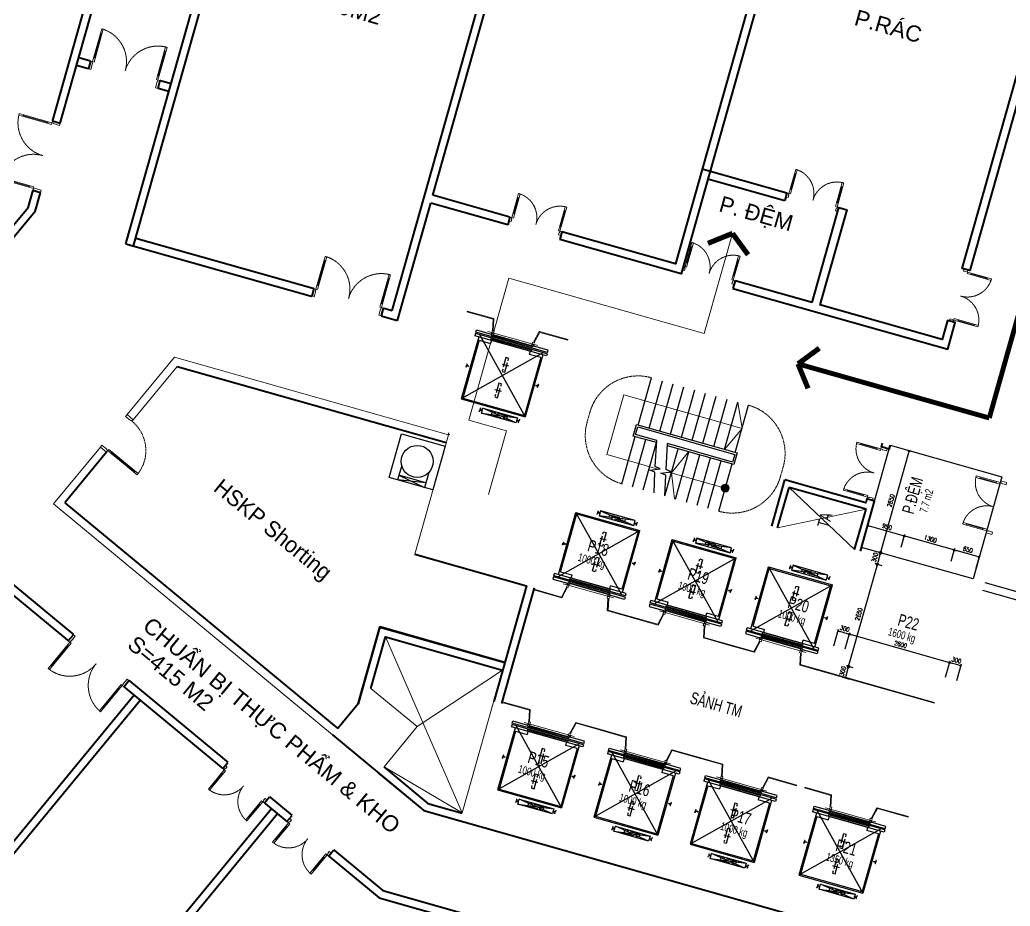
# Model space of a CAD drawing. Header units: millimetres. Extents: x -1534340 to 1713810, y -1348191 to 1114081.
# Drawn here: x 1251658 to 1276412, y -628030 to -605893 of the extents above; entities that cross this region are included whole.
import ezdxf
from ezdxf.enums import TextEntityAlignment as Align

# ---------------------------------------------------------------- set-up
doc = ezdxf.new("R2010")
doc.units = ezdxf.units.MM
doc.header["$LTSCALE"] = 100
doc.set_wipeout_variables(frame=1)
doc.header["$PDMODE"] = 32
doc.header["$PDSIZE"] = 2.5
for name, pattern in [('05_MB dinh vi cot vach$0$HIDDEN', [0.375, 0.25, -0.125]), ('Basement 1$0$DASHDOT2', [0.5, 0.25, -0.125, 0, -0.125]), ('CENTERX2', [4, 2.5, -0.5, 0.5, -0.5]), ('HIDDEN', [0.375, 0.25, -0.125]), ('HIDDEN2', [0.1875, 0.125, -0.0625]), ('PHANTOMX2', [5, 2.5, -0.5, 0.5, -0.5, 0.5, -0.5]), ('Xref_ST_MBDV Cot vach 30.7.2022$0$DASHDOT', [1, 0.5, -0.25, 0, -0.25])]:
    doc.linetypes.add(name, pattern=pattern)
for name, color, linetype in [('A-FLOR-STRS', 16, 'Continuous'), ('A-FLOR-STRS-ARROW', 8, 'Continuous'), ('BOH', 2, 'Continuous'), ('ccu12-Manh', 8, 'Continuous'), ('KT-Kich thuoc', 9, 'Continuous'), ('KT-Noi that', 36, 'Continuous'), ('KT-Text', 7, 'Continuous'), ('KT-Thay', 7, 'Continuous'), ('x_07 Level 7$0$x-Col Lvl 5$0$A-ELEV-13FINE', 8, 'Continuous'), ('Xref_NT1+NT2_MBDV Cot vach_220729$0$KT-Text', 7, 'Continuous'), ('Xref_ST_MBDV Cot vach 30.7.2022$0$KT-Net manh', 139, 'Continuous'), ('Xref_ST_MBDV Cot vach 30.7.2022$0$Xref_ST_MBDV Cot vach 30.7.2022|Xref_ST_MBDV Cot vach 30.7.2022|Xref_ST_MBDV Cot vach 30.7.2022|Xref_ST_MBDV Cot vach 30.7.2022|A-WALL-PATT', 251, 'Continuous'), ('Xref_ST_MBDV Cot vach 30.7.2022$0$Xref_ST_MBDV Cot vach 30.7.2022|Xref_ST_MBDV Cot vach 30.7.2022|Xref_ST_MBDV Cot vach 30.7.2022|Xref_ST_MBDV Cot vach 30.7.2022|Site_plot line', 1, 'Xref_ST_MBDV Cot vach 30.7.2022$0$DASHDOT')]:
    doc.layers.add(name, color=color, linetype=linetype)
for name, color, linetype, lineweight in [('CUA', 37, 'Continuous', 13), ('KT-Chu viet', 255, 'Continuous', 20), ('KT-Net cat', 1, 'Continuous', 40), ('KT-Net manh', 251, 'Continuous', 13), ('KT-TUONG', 2, 'Continuous', 13), ('KT-Vat lieu', 250, 'Continuous', 9), ('SPE-MEP-HVAC', 140, 'Continuous', 0)]:
    doc.layers.add(name, color=color, linetype=linetype, lineweight=lineweight)
doc.styles.add('220701 - HDN_HBA_HOTEL 100CD_1200$0$220506 - HDN_Hotel typical and Ballroom$0$211210_HDN_HBA_TYPICAL PLAN CORE OPT 1$0$HBA-Text', font='GOTHIC.TTF')
doc.styles.add('220701 - HDN_HBA_HOTEL 100CD_1200$0$220506 - HDN_Hotel typical and Ballroom$0$Standard', font='arial.ttf')
doc.styles.add('Arial', font='arial.ttf', dxfattribs={"width": 0.7})
doc.styles.add('TXT', font='VNTIME.TTF', dxfattribs={"height": 1})
doc.styles.add('xref.N.Cot vach tang N2$0$DIM', font='vnsimli.shx', dxfattribs={"width": 0.7})
doc.styles.add('Xref_NT1+NT2_MBDV Cot vach_220729$0$Arial', font='arial.ttf', dxfattribs={"width": 0.7})
doc.linetypes.add('NUOCXUOI', pattern='A,0.75,-0.155,[")",TXT,S=0.288,R=0,X=-0.1,Y=-0.144],0', length=0.905)
doc.dimstyles.new('xref.N.Cot vach tang N2$0$CCU 1-100 A1', dxfattribs={"dimscale": 100, "dimtxt": 2.2, "dimasz": 1, "dimexe": 1, "dimexo": 0, "dimgap": 1, "dimtad": 1, "dimdec": 0, "dimdsep": 46, "dimtxsty": 'xref.N.Cot vach tang N2$0$DIM', "dimblk1": 'xref.N.Cot vach tang N2$0$_ARCHTICK', "dimblk2": 'xref.N.Cot vach tang N2$0$_ARCHTICK', "dimsah": 1, "dimcen": 0, "dimdle": 1, "dimclrd": 256, "dimclre": 256, "dimclrt": 31, "dimadec": 0, "dimazin": 0, "dimtfac": 1, "dimtdec": 0, "dimtix": 1, "dimtmove": 2, "dimatfit": 3, "dimldrblk": 'xref.N.Cot vach tang N2$0$_ARCHTICK', "dimfxl": 8, "dimtolj": 1, "dimarcsym": 0})

# ---------------------------------------------------------------- blocks, each defined once
blk = doc.blocks.new('*U206')
for p, q in [((-1260, 525), (-1300, 525)), ((-1280, 100), (-1280, 525)), ((-90, 525), (-50, 525)), ((-70, 100), (-70, 525)), ((-1260, 100), (-1300, 100)), ((-90, 100), (-50, 100))]:
    blk.add_line(p, q)
for points in [[(-1300, 0), (-1260, 0), (-1260, 625), (-1300, 625)], [(-50, 0), (-90, 0), (-90, 625), (-50, 625)], [(-1350, -100), (-1290, -100), (-1290, -40), (-1300, -40), (-1300, 0), (-1350, 0)], [(0, -100), (-60, -100), (-60, -40), (-50, -40), (-50, 0), (0, 0)]]:
    blk.add_lwpolyline(points, close=True)
at = {"linetype": 'HIDDEN2'}
for centre, start, end in [((-1300, 0), 0, 90), ((-50, 0), 90, 180)]:
    blk.add_arc(centre, 625, start, end, dxfattribs=at)
blk = doc.blocks.new('*U229')
for p, q in [((-750, -90), (-750, -50)), ((-100, -70), (-750, -70)), ((-100, -90), (-100, -50)), ((-750, -1710), (-750, -1750)), ((-100, -1730), (-750, -1730)), ((-100, -1710), (-100, -1750))]:
    blk.add_line(p, q)
for points in [[(200, 0), (200, -60), (40, -60), (40, -50), (0, -50), (0, 0)], [(0, -50), (0, -90), (-850, -90), (-850, -50)], [(0, -1750), (0, -1710), (-850, -1710), (-850, -1750)], [(200, -1800), (200, -1740), (40, -1740), (40, -1750), (0, -1750), (0, -1800)]]:
    blk.add_lwpolyline(points, close=True)
at = {"linetype": 'HIDDEN2'}
for centre, start, end in [((0, -50), 180, 270), ((0, -1750), 90, 180)]:
    blk.add_arc(centre, 850, start, end, dxfattribs=at)
blk = doc.blocks.new('KHHFG')
blk.add_wipeout([(-80, 1884), (238, 1884), (264, 84), (-70, 84)]).dxf.layer = 'KT-Kich thuoc'
at = {"layer": 'KT-Net cat'}
for p, q in [((200, 1884), (0, 1884)), ((200, 84), (0, 84))]:
    blk.add_line(p, q, dxfattribs=at)
at = {"layer": 'CUA', "xscale": -1, "rotation": 359.999999524041}
blk.add_blockref('*U229', (200, 1884), dxfattribs=at)
blk = doc.blocks.new('*U2315')
for p, q in [((-1260, -100), (-1300, -100)), ((-1280, -100), (-1280, -525)), ((-90, -100), (-50, -100)), ((-70, -100), (-70, -525)), ((-1260, -525), (-1300, -525)), ((-90, -525), (-50, -525))]:
    blk.add_line(p, q)
for points in [[(-1350, 100), (-1290, 100), (-1290, 40), (-1300, 40), (-1300, 0), (-1350, 0)], [(-1300, 0), (-1260, 0), (-1260, -625), (-1300, -625)], [(-50, 0), (-90, 0), (-90, -625), (-50, -625)], [(0, 100), (-60, 100), (-60, 40), (-50, 40), (-50, 0), (0, 0)]]:
    blk.add_lwpolyline(points, close=True)
at = {"linetype": 'HIDDEN2'}
for centre, start, end in [((-1300, 0), 270, 0), ((-50, 0), 180, 270)]:
    blk.add_arc(centre, 625, start, end, dxfattribs=at)
blk = doc.blocks.new('BBB14')
blk.add_wipeout([(1467, -2669), (1467, -2987), (116, -3004), (118, -2669)]).dxf.layer = 'KT-Kich thuoc'
at = {"layer": 'KT-Net cat'}
for p, q in [((117, -2700), (117, -2900)), ((1467, -2700), (1467, -2900))]:
    blk.add_line(p, q, dxfattribs=at)
at = {"layer": 'CUA', "rotation": 179.9999938228274}
blk.add_blockref('*U2315', (117, -2700), dxfattribs=at)
blk = doc.blocks.new('linen')
at = {"layer": 'x_07 Level 7$0$x-Col Lvl 5$0$A-ELEV-13FINE'}
for p, q in [((187777, 255538), (188184, 256105)), ((188282, 256035), (187777, 255538)), ((187874, 255468), (188184, 256105)), ((187874, 255468), (188282, 256035)), ((188491, 255884), (188184, 256105)), ((188092, 255311), (187777, 255538))]:
    blk.add_line(p, q, dxfattribs=at)
blk.add_circle((188452, 255486), 400, dxfattribs=at)
blk = doc.blocks.new('qeqweqwe')
at = {"linetype": '05_MB dinh vi cot vach$0$HIDDEN', "ltscale": 2000, "const_width": 129}
for points in [[(11134625, 1118818), (11134374, 1119430)], [(11134625, 1118818), (11134092, 1118426)]]:
    blk.add_lwpolyline(points, dxfattribs=at)
blk = doc.blocks.new('*U239')
blk.add_line((100, 70), (850, 70))
for points in [[(-200, 1050), (-200, 990), (-40, 990), (-40, 1000), (0, 1000), (0, 1050)], [(-200, 0), (-200, 60), (-40, 60), (-40, 50), (0, 50), (0, 0)], [(0, 50), (950, 50), (950, 90), (0, 90)], [(100, 50), (100, 90), (850, 90), (850, 50)]]:
    blk.add_lwpolyline(points, close=True)
at = {"linetype": 'HIDDEN'}
blk.add_arc((0, 50), 950, 0.0008, 90.0008, dxfattribs=at)
blk = doc.blocks.new('A$C17453666')
at = {"color": 1}
for p, q in [((-32762, -13256, 0), (-33944, -14688, 0)), ((-25913, -15191, 0), (-32762, -13256, 0)), ((-33790, -14815, 0), (-32691, -13484, 0)), ((-33944, -14688, 0), (-33790, -14815, 0)), ((-26756, -18174, 0), (-25913, -15191, 0)), ((-34613, -15498, 0), (-35787, -16919, 0)), ((-34458, -15625, 0), (-34613, -15498, 0)), ((-35787, -16919), (-28809, -22682)), ((-26756, -18174, 0), (-26756, -18174, 0))]:
    blk.add_line(p, q, dxfattribs=at)
at = {"layer": 'A-FLOR-STRS', "elevation": 0}
blk.add_lwpolyline([(-27090, -15170), (-25994, -15480), (-26302, -16568), (-27398, -16258)], close=True, dxfattribs=at)
at = {"layer": 'KT-Net cat'}
for p, q in [((-33973, -10420), (-29754, 4511)), ((-27323, -12091), (-23104, 2839)), ((-26301, -9210), (-22966, 2593)), ((-33781, -10474), (-31061, -849)), ((-36421, -9521), (-34252, -1845)), ((-36240, -9616), (-34024, -1774)), ((-32844, -6426, 0), (-35154, -5773, 0)), ((-32899, -6619, 0), (-35208, -5966, 0)), ((-19568, -8551), (-17451, -9149)), ((-19430, -8798), (-17505, -9342)), ((-17451, -9149), (-17505, -9342)), ((-27185, -12338), (-26355, -9403)), ((-24431, -9947), (-26355, -9403)), ((-24376, -9754), (-26301, -9210)), ((-36421, -9521), (-36867, -10061)), ((-36240, -9616), (-36840, -10343)), ((-24376, -9754), (-24431, -9947)), ((-33726, -10282), (-27323, -12091)), ((-33973, -10420), (-27185, -12338)), ((-18747, -11345), (-18801, -11537)), ((-32691, -13484), (-25967, -15384, 0)), ((-34458, -15625, 0), (-35505, -16892, 0)), ((-35505, -16892, 0), (-28681, -22528)), ((-39165, -17241), (-27645, -26756)), ((-39038, -17087), (-27550, -26575)), ((-33768, -21699, 0), (-40643, -30024, 0)), ((-33614, -21826, 0), (-40489, -30151, 0)), ((-30337, -24533), (-36594, -32109)), ((-30183, -24660), (-36384, -32169)), ((-26525, -24578), (-15231, -27770)), ((-27550, -26575), (-15829, -29887)), ((-27645, -26756), (-20310, -28829))]:
    blk.add_line(p, q, dxfattribs=at)
for points in [[(-16903, 879), (-20238, -10923), (-23077, -10121), (-23131, -10314)], [(-16711, 825), (-20100, -11170), (-23131, -10314)], [(-10042, -1059), (-12877, -11092), (-13069, -11038), (-10234, -1005)], [(-16822, -11889), (-16152, -9517), (-15959, -9571), (-16630, -11943)], [(-16822, -11889), (-18747, -11345)], [(-18801, -11537), (-13431, -13055), (-13244, -12391), (-13436, -12337), (-13569, -12808), (-16630, -11943)]]:
    blk.add_lwpolyline(points, dxfattribs=at)
at = {"layer": 'KT-Net cat', "elevation": 0}
blk.add_lwpolyline([(-26756, -18174), (-23965, -18963), (-24506, -20877), (-27627, -19992), (-28170, -21909), (-28681, -22528)], dxfattribs=at)
at = {"layer": 'KT-Net manh', "linetype": 'NUOCXUOI', "ltscale": 600}
blk.add_lwpolyline([(-24913, -16684), (-24463, -15092), (-25406, -14825), (-24405, -11282), (-19521, -12662), (-18814, -10161)], dxfattribs=at)
at = {"layer": 'KT-Net manh', "linetype": 'Basement 1$0$DASHDOT2', "ltscale": 1000, "const_width": 122}
blk.add_lwpolyline([(-12395, -14772), (-11598, -11950)], dxfattribs=at)
at = {"layer": 'KT-Net manh', "linetype": 'Basement 1$0$DASHDOT2', "ltscale": 1000, "const_width": 122, "elevation": 0}
blk.add_lwpolyline([(-17177, -13420), (-12395, -14772)], dxfattribs=at)
at = {"layer": 'Xref_ST_MBDV Cot vach 30.7.2022$0$KT-Net manh'}
for p, q in [((-25913, -15191), (-25899, -15143)), ((-25895, -15196), (-25887, -15165))]:
    blk.add_line(p, q, dxfattribs=at)
at = {"rotation": 109.9363177746861}
blk.add_blockref('linen', (277740, -105901, 0), dxfattribs=at)
at = {"layer": 'CUA'}
for name, p, rotation in [('*U206', (-16152, -9517), 344.2212206120756), ('*U206', (-18747, -11345), 344.2212206120756), ('*U239', (-34458, -15625, 0), 320.448827452168)]:
    blk.add_blockref(name, p, dxfattribs=dict(at, rotation=rotation))
for p, xscale, rotation in [((-24376, -9754), -1, 344.2212203921624), ((-12927, -11078), -0.9999999999999988, 254.2212203921623)]:
    blk.add_blockref('*U206', p, dxfattribs=dict(at, xscale=xscale, rotation=rotation))
at = {"layer": 'KT-Net manh', "xscale": -0.9999999999999981, "rotation": 238.442441004238}
blk.add_blockref('qeqweqwe', (-6799535, -8912602), dxfattribs=at)
at = {"layer": 'KT-Net manh', "rotation": 180.0000000000165}
blk.add_blockref('qeqweqwe', (11117449, 1105397, 0), dxfattribs=at)
at = {"layer": 'KT-Chu viet', "char_height": 400, "rotation": 344.2212}
for s, insert, attachment_point, style in [('KHO CHUNG\\PS=110M2', (-29680, -3279), 1, '220701 - HDN_HBA_HOTEL 100CD_1200$0$220506 - HDN_Hotel typical and Ballroom$0$Standard'), ('P.RÁC', (-15687, -4563), 1, '220701 - HDN_HBA_HOTEL 100CD_1200$0$220506 - HDN_Hotel typical and Ballroom$0$Standard'), ('P. Đ{\\fArial|b0|i0|c0|p34;ỆM}', (-18163, -9473), 2, '220701 - HDN_HBA_HOTEL 100CD_1200$0$220506 - HDN_Hotel typical and Ballroom$0$211210_HDN_HBA_TYPICAL PLAN CORE OPT 1$0$HBA-Text')]:
    blk.add_mtext_dynamic_manual_height_columns(s, width=13067.73, gutter_width=6000, heights=[0], dxfattribs=dict(at, insert=insert, attachment_point=attachment_point, style=style))
at = {"layer": 'KT-Chu viet', "extrusion": (1.58153e-07, 1.10293e-07, 1), "insert": (-30168, -17400), "char_height": 400, "attachment_point": 2, "text_direction": (0.77351, -0.633784, 0), "style": '220701 - HDN_HBA_HOTEL 100CD_1200$0$220506 - HDN_Hotel typical and Ballroom$0$211210_HDN_HBA_TYPICAL PLAN CORE OPT 1$0$HBA-Text'}
blk.add_mtext_dynamic_manual_height_columns('HSKP Shorting', width=13067.73, gutter_width=6000, heights=[0], dxfattribs=at)
at = {"layer": 'KT-Kich thuoc'}
for p, rotation in [((-33099, -6562, 0), 74.2235859876774), ((-35593, -7326), 164.2235859876774), ((-27515, -12245), 74.22359242254741)]:
    blk.add_blockref('KHHFG', p, dxfattribs=dict(at, rotation=rotation))
at = {"layer": 'KT-Vat lieu', "xscale": -1, "rotation": 140.4476470822486}
blk.add_blockref('BBB14', (-31759, -26860, 0), dxfattribs=at)
at = {"layer": 'KT-Net cat'}
blk.add_line((-28809, -22682), (-26525, -24578), dxfattribs=at)
at = {"layer": 'KT-Vat lieu', "xscale": -1, "rotation": 140.4476470822486}
blk.add_blockref('BBB14', (-33363, -25535, 0), dxfattribs=at)
at = {"layer": 'KT-Chu viet', "insert": (-33331, -19714), "char_height": 400, "attachment_point": 1, "rotation": 320.4807, "line_spacing_factor": 0.9, "style": '220701 - HDN_HBA_HOTEL 100CD_1200$0$220506 - HDN_Hotel typical and Ballroom$0$Standard'}
blk.add_mtext_dynamic_manual_height_columns('CHUẨN BỊ THỰC PHẨM & KHO\\PS=415 M2', width=9506.33, gutter_width=6000, heights=[0], dxfattribs=at)
at = {"layer": 'KT-Kich thuoc', "xscale": -1, "rotation": 50.45001884540249}
blk.add_blockref('KHHFG', (-33835, -21385, 0), dxfattribs=at)
blk = doc.blocks.new('*U213')
for p, q in [((-1260, 525), (-1300, 525)), ((-1280, 100), (-1280, 525)), ((-90, 525), (-50, 525)), ((-70, 100), (-70, 525)), ((-1260, 100), (-1300, 100)), ((-90, 100), (-50, 100))]:
    blk.add_line(p, q)
for points in [[(-1300, 0), (-1260, 0), (-1260, 625), (-1300, 625)], [(-50, 0), (-90, 0), (-90, 625), (-50, 625)], [(-1350, -150), (-1290, -150), (-1290, -40), (-1300, -40), (-1300, 0), (-1350, 0)], [(0, -150), (-60, -150), (-60, -40), (-50, -40), (-50, 0), (0, 0)]]:
    blk.add_lwpolyline(points, close=True)
at = {"linetype": 'HIDDEN2'}
for centre, start, end in [((-1300, 0), 0, 90), ((-50, 0), 90, 180)]:
    blk.add_arc(centre, 625, start, end, dxfattribs=at)
blk = doc.blocks.new('xref.N.Cot vach tang N2$0$_Open90')
at = {"color": 0, "linetype": 'ByBlock', "lineweight": -2}
for p, q in [((0, 0), (-1, 0)), ((-0.5, 0.5), (0, 0)), ((0, 0), (-0.5, -0.5))]:
    blk.add_line(p, q, dxfattribs=at)
blk = doc.blocks.new('*D2506')
at = {"layer": 'Defpoints', "color": 5, "transparency": 16777216}
for p, q in [((1274792, -622313), (1274909, -621899)), ((1275136, -622015), (1274944, -621961)), ((1275081, -622395), (1275198, -621981))]:
    blk.add_line(p, q, dxfattribs=at)
at = {"layer": 'Defpoints', "color": 0, "transparency": 16777216}
for p in [(1274896, -621947), (1274792, -622313), (1275081, -622395)]:
    blk.add_point(p, dxfattribs=at)
at = {"layer": 'Defpoints', "color": 5, "transparency": 16777216, "xscale": 50, "yscale": 50, "zscale": 50}
for p, rotation in [((1274896, -621947), 164.2212266819376), ((1275185, -622029), 344.2212266819375)]:
    blk.add_blockref('xref.N.Cot vach tang N2$0$_Open90', p, dxfattribs=dict(at, rotation=rotation))
at = {"layer": 'Defpoints', "color": 5, "transparency": 16777216, "insert": (1275069, -621887), "char_height": 110, "attachment_point": 5, "rotation": 344.2212, "style": 'xref.N.Cot vach tang N2$0$DIM'}
blk.add_mtext('\\A1;300', dxfattribs=at)
blk = doc.blocks.new('xref.N.Cot vach tang N2$0$_ARCHTICK')
at = {"color": 0, "linetype": 'ByBlock', "const_width": 0.15}
blk.add_lwpolyline([(-0.5, -0.5), (0.5, 0.5)], dxfattribs=at)
blk = doc.blocks.new('*D2507')
at = {"layer": 'Defpoints', "color": 5, "transparency": 16777216}
for p, q in [((1272290, -621606), (1272407, -621192)), ((1274848, -621934), (1272442, -621254)), ((1274792, -622313), (1274909, -621899))]:
    blk.add_line(p, q, dxfattribs=at)
at = {"layer": 'Defpoints', "color": 0, "transparency": 16777216}
for p in [(1272394, -621240), (1272290, -621606), (1274792, -622313)]:
    blk.add_point(p, dxfattribs=at)
at = {"layer": 'Defpoints', "color": 5, "transparency": 16777216, "xscale": 50, "yscale": 50, "zscale": 50}
for p, rotation in [((1272394, -621240), 164.2212266819376), ((1274896, -621947), 344.2212266819375)]:
    blk.add_blockref('xref.N.Cot vach tang N2$0$_Open90', p, dxfattribs=dict(at, rotation=rotation))
at = {"layer": 'Defpoints', "color": 5, "transparency": 16777216, "insert": (1273673, -621493), "char_height": 110, "attachment_point": 5, "rotation": 344.2212, "style": 'xref.N.Cot vach tang N2$0$DIM'}
blk.add_mtext('\\A1;2600', dxfattribs=at)
blk = doc.blocks.new('*D2508')
at = {"layer": 'Defpoints', "color": 5, "transparency": 16777216}
for p, q in [((1272002, -621525), (1272119, -621111)), ((1272346, -621227), (1272153, -621172)), ((1272290, -621606), (1272407, -621192))]:
    blk.add_line(p, q, dxfattribs=at)
at = {"layer": 'Defpoints', "color": 0, "transparency": 16777216}
for p in [(1272105, -621159), (1272002, -621525), (1272290, -621606)]:
    blk.add_point(p, dxfattribs=at)
at = {"layer": 'Defpoints', "color": 5, "transparency": 16777216, "xscale": 50, "yscale": 50, "zscale": 50}
for p, rotation in [((1272105, -621159), 164.2212266819376), ((1272394, -621240), 344.2212266819375)]:
    blk.add_blockref('xref.N.Cot vach tang N2$0$_Open90', p, dxfattribs=dict(at, rotation=rotation))
at = {"layer": 'Defpoints', "color": 5, "transparency": 16777216, "insert": (1272278, -621098), "char_height": 110, "attachment_point": 5, "rotation": 344.2212, "style": 'xref.N.Cot vach tang N2$0$DIM'}
blk.add_mtext('\\A1;300', dxfattribs=at)
blk = doc.blocks.new('*D2509')
at = {"layer": 'Defpoints', "color": 5, "transparency": 16777216}
for p, q in [((1273157, -619252), (1273103, -619445)), ((1273291, -619238), (1273123, -619191)), ((1273209, -619527), (1273041, -619479))]:
    blk.add_line(p, q, dxfattribs=at)
at = {"layer": 'Defpoints', "color": 0, "transparency": 16777216}
for p in [(1273291, -619238), (1273089, -619493), (1273209, -619527)]:
    blk.add_point(p, dxfattribs=at)
at = {"layer": 'Defpoints', "color": 5, "transparency": 16777216, "xscale": 50, "yscale": 50, "zscale": 50}
for p, rotation in [((1273171, -619204), 74.22122668193754), ((1273089, -619493), 254.2212266819376)]:
    blk.add_blockref('xref.N.Cot vach tang N2$0$_Open90', p, dxfattribs=dict(at, rotation=rotation))
at = {"layer": 'Defpoints', "color": 5, "transparency": 16777216, "insert": (1273029, -619320), "char_height": 110, "attachment_point": 5, "rotation": 74.2212, "style": 'xref.N.Cot vach tang N2$0$DIM'}
blk.add_mtext('\\A1;300', dxfattribs=at)
blk = doc.blocks.new('*D2510')
at = {"layer": 'Defpoints', "color": 5, "transparency": 16777216}
for p, q in [((1273076, -619541), (1272382, -621995)), ((1273209, -619527), (1273041, -619479)), ((1272488, -622077), (1272321, -622029))]:
    blk.add_line(p, q, dxfattribs=at)
at = {"layer": 'Defpoints', "color": 0, "transparency": 16777216}
for p in [(1273209, -619527), (1272369, -622043), (1272488, -622077)]:
    blk.add_point(p, dxfattribs=at)
at = {"layer": 'Defpoints', "color": 5, "transparency": 16777216, "xscale": 50, "yscale": 50, "zscale": 50}
for p, rotation in [((1273089, -619493), 74.22122668193754), ((1272369, -622043), 254.2212266819376)]:
    blk.add_blockref('xref.N.Cot vach tang N2$0$_Open90', p, dxfattribs=dict(at, rotation=rotation))
at = {"layer": 'Defpoints', "color": 5, "transparency": 16777216, "insert": (1272628, -620739), "char_height": 110, "attachment_point": 5, "rotation": 74.2212, "style": 'xref.N.Cot vach tang N2$0$DIM'}
blk.add_mtext('\\A1;2650', dxfattribs=at)
blk = doc.blocks.new('*D2511')
at = {"layer": 'Defpoints', "color": 5, "transparency": 16777216}
for p, q in [((1272488, -622077), (1272321, -622029)), ((1272407, -622366), (1272239, -622318)), ((1272355, -622091), (1272301, -622284))]:
    blk.add_line(p, q, dxfattribs=at)
at = {"layer": 'Defpoints', "color": 0, "transparency": 16777216}
for p in [(1272488, -622077), (1272287, -622332), (1272407, -622366)]:
    blk.add_point(p, dxfattribs=at)
at = {"layer": 'Defpoints', "color": 5, "transparency": 16777216, "xscale": 50, "yscale": 50, "zscale": 50}
for p, rotation in [((1272369, -622043), 74.22122668193754), ((1272287, -622332), 254.2212266819376)]:
    blk.add_blockref('xref.N.Cot vach tang N2$0$_Open90', p, dxfattribs=dict(at, rotation=rotation))
at = {"layer": 'Defpoints', "color": 5, "transparency": 16777216, "insert": (1272227, -622159), "char_height": 110, "attachment_point": 5, "rotation": 74.2212, "style": 'xref.N.Cot vach tang N2$0$DIM'}
blk.add_mtext('\\A1;300', dxfattribs=at)
blk = doc.blocks.new('*D2512')
at = {"layer": 'Defpoints', "color": 5, "transparency": 16777216}
for p, q in [((1274936, -619416), (1275028, -619090)), ((1275592, -619301), (1275062, -619151)), ((1275561, -619592), (1275653, -619267))]:
    blk.add_line(p, q, dxfattribs=at)
at = {"layer": 'Defpoints', "color": 0, "transparency": 16777216}
for p in [(1275014, -619138), (1274936, -619416), (1275561, -619592)]:
    blk.add_point(p, dxfattribs=at)
at = {"layer": 'Defpoints', "color": 5, "transparency": 16777216, "xscale": 50, "yscale": 50, "zscale": 50}
for p, rotation in [((1275014, -619138), 164.2212266819376), ((1275640, -619315), 344.2212266819375)]:
    blk.add_blockref('xref.N.Cot vach tang N2$0$_Open90', p, dxfattribs=dict(at, rotation=rotation))
at = {"layer": 'Defpoints', "color": 5, "transparency": 16777216, "insert": (1275356, -619125), "char_height": 110, "attachment_point": 5, "rotation": 344.2212, "style": 'xref.N.Cot vach tang N2$0$DIM'}
blk.add_mtext('\\A1;650', dxfattribs=at)
blk = doc.blocks.new('*D2513')
at = {"layer": 'Defpoints', "color": 5, "transparency": 16777216}
for p, q in [((1273685, -619062), (1273777, -618736)), ((1274966, -619124), (1273811, -618798)), ((1274936, -619416), (1275028, -619090))]:
    blk.add_line(p, q, dxfattribs=at)
at = {"layer": 'Defpoints', "color": 0, "transparency": 16777216}
for p in [(1273763, -618784), (1273685, -619062), (1274936, -619416)]:
    blk.add_point(p, dxfattribs=at)
at = {"layer": 'Defpoints', "color": 5, "transparency": 16777216, "xscale": 50, "yscale": 50, "zscale": 50}
for p, rotation in [((1273763, -618784), 164.2212266819376), ((1275014, -619138), 344.2212266819375)]:
    blk.add_blockref('xref.N.Cot vach tang N2$0$_Open90', p, dxfattribs=dict(at, rotation=rotation))
at = {"layer": 'Defpoints', "color": 5, "transparency": 16777216, "insert": (1274417, -618860), "char_height": 110, "attachment_point": 5, "rotation": 344.2212, "style": 'xref.N.Cot vach tang N2$0$DIM'}
blk.add_mtext('\\A1;1300', dxfattribs=at)
blk = doc.blocks.new('*D2514')
at = {"layer": 'Defpoints', "color": 5, "transparency": 16777216}
for p, q in [((1272771, -618804), (1272863, -618478)), ((1273715, -618771), (1272897, -618540)), ((1273685, -619062), (1273777, -618736))]:
    blk.add_line(p, q, dxfattribs=at)
at = {"layer": 'Defpoints', "color": 0, "transparency": 16777216}
for p in [(1272849, -618526), (1272771, -618804), (1273685, -619062)]:
    blk.add_point(p, dxfattribs=at)
at = {"layer": 'Defpoints', "color": 5, "transparency": 16777216, "xscale": 50, "yscale": 50, "zscale": 50}
for p, rotation in [((1272849, -618526), 164.2212266819376), ((1273763, -618784), 344.2212266819375)]:
    blk.add_blockref('xref.N.Cot vach tang N2$0$_Open90', p, dxfattribs=dict(at, rotation=rotation))
at = {"layer": 'Defpoints', "color": 5, "transparency": 16777216, "insert": (1273335, -618554), "char_height": 110, "attachment_point": 5, "rotation": 344.2212, "style": 'xref.N.Cot vach tang N2$0$DIM'}
blk.add_mtext('\\A1;950', dxfattribs=at)
blk = doc.blocks.new('*D2515')
at = {"layer": 'Defpoints', "color": 5, "transparency": 16777216}
for p, q in [((1273185, -619156), (1273878, -616702)), ((1274011, -616688), (1273844, -616640)), ((1273291, -619238), (1273123, -619191))]:
    blk.add_line(p, q, dxfattribs=at)
at = {"layer": 'Defpoints', "color": 0, "transparency": 16777216}
for p in [(1273892, -616654), (1274011, -616688), (1273291, -619238)]:
    blk.add_point(p, dxfattribs=at)
at = {"layer": 'Defpoints', "color": 5, "transparency": 16777216, "xscale": 50, "yscale": 50, "zscale": 50}
for p, rotation in [((1273892, -616654), 74.22122668193757), ((1273171, -619204), 254.2212266819376)]:
    blk.add_blockref('xref.N.Cot vach tang N2$0$_Open90', p, dxfattribs=dict(at, rotation=rotation))
at = {"layer": 'Defpoints', "color": 5, "transparency": 16777216, "insert": (1273430, -617901), "char_height": 110, "attachment_point": 5, "rotation": 74.2212, "style": 'xref.N.Cot vach tang N2$0$DIM'}
blk.add_mtext('\\A1;2650', dxfattribs=at)
blk = doc.blocks.new('TM KHACH CH (NT2)')
at = {"layer": 'KT-Net manh'}
for p, q in [((2832, 100), (2832, -583.1)), ((2850, 100), (2850, -595.3)), ((2500, -537.5), (2500, -1837.5)), ((2550, -644.8), (2832, -583.1)), ((2550, -663.3), (2847, -598.3)), ((2847, -595.3), (2847, -598.3)), ((2850, -595.3), (2847, -595.3)), ((2550, -1711.7), (2847, -1776.7)), ((2550, -1730.2), (2832, -1791.9)), ((2832, -2525), (2832, -1791.9)), ((2847, -1779.7), (2847, -1776.7)), ((2850, -1779.7), (2847, -1779.7)), ((2850, -2525), (2850, -1779.7))]:
    blk.add_line(p, q, dxfattribs=at)
at = {"layer": 'KT-Net manh', "ltscale": 2}
for points in [[(2510, -637.5), (2500, -637.5), (2500, -687.5), (2550, -687.5), (2550, -637.5), (2540, -637.5), (2540, -647.5), (2541.6, -647.5), (2541.6, -639.1), (2548.4, -639.1), (2548.4, -685.9), (2501.6, -685.9), (2501.6, -639.1), (2508.4, -639.1), (2508.4, -647.5), (2510, -647.5)], [(2510, -1737.5), (2500, -1737.5), (2500, -1687.5), (2550, -1687.5), (2550, -1737.5), (2540, -1737.5), (2540, -1727.5), (2541.6, -1727.5), (2541.6, -1735.9), (2548.4, -1735.9), (2548.4, -1689.1), (2501.6, -1689.1), (2501.6, -1735.9), (2508.4, -1735.9), (2508.4, -1727.5), (2510, -1727.5)]]:
    blk.add_lwpolyline(points, close=True, dxfattribs=at)
at = {"layer": 'KT-Net manh', "const_width": 2}
for points in [[(2847, -595.3), (2832, -583.1)], [(2847, -1779.7), (2832, -1791.9)]]:
    blk.add_lwpolyline(points, dxfattribs=at)
at = {"layer": 'KT-Noi that', "linetype": 'Continuous', "ltscale": 2}
for p, q in [((700, -356.5), (700, -2018.5)), ((2310, -356.5), (700, -356.5)), ((730, -387.5), (730, -1987.5)), ((2230, -387.5), (730, -387.5)), ((2230, -387.5), (2230, -687.5)), ((2310, -2117.5), (2310, -257.5)), ((2370, -257.5), (2310, -257.5)), ((2370, -2117.5), (2370, -257.5)), ((2400, -2117.5), (2400, -257.5)), ((2400, -257.5), (2460, -257.5)), ((2460, -257.5), (2460, -637.5)), ((2310, -687.5), (2230, -687.5)), ((2314, -1712.5), (2314, -662.5)), ((2348, -662.5), (2314, -662.5)), ((2348, -1712.5), (2348, -662.5)), ((2411, -1717.5), (2411, -657.5)), ((2411, -657.5), (2441.3, -657.5)), ((2441.3, -1717.5), (2441.3, -657.5)), ((2455, -1687.5), (2455, -687.5)), ((2314, -1187.5), (2348, -1187.5)), ((2411, -1187.5), (2441.3, -1187.5)), ((2230, -1987.5), (2230, -1687.5)), ((2310, -1687.5), (2230, -1687.5)), ((2348, -1712.5), (2314, -1712.5)), ((2411, -1717.5), (2441.3, -1717.5)), ((2460, -2117.5), (2460, -1737.5)), ((2310, -2018.5), (700, -2018.5)), ((2230, -1987.5), (730, -1987.5)), ((2370, -2117.5), (2310, -2117.5)), ((2400, -2117.5), (2460, -2117.5))]:
    blk.add_line(p, q, dxfattribs=at)
at = {"layer": 'KT-Noi that', "linetype": 'HIDDEN', "ltscale": 500}
for p, q in [((2370, -356.5), (700, -2018.5)), ((2370, -2018.5), (700, -356.5)), ((495, -937.5), (625, -1837.5)), ((495, -1837.5), (625, -937.5))]:
    blk.add_line(p, q, dxfattribs=at)
at = {"layer": 'KT-Noi that', "linetype": 'Continuous'}
for p, q in [((1497.5, -260.5), (1497.5, -255.5)), ((1497.5, -255.5), (1535, -255.5)), ((1500.5, -263.5), (1530, -266.6)), ((1530, -316.5), (1530, -287.5)), ((1531, -317.5), (1535, -317.5)), ((1533, -283.4), (1533, -269.6)), ((1572.5, -255.5), (1535, -255.5)), ((1539, -317.5), (1535, -317.5)), ((1537.1, -283.4), (1537.1, -269.6)), ((1540, -316.5), (1540, -287.5)), ((1569.5, -263.5), (1540.1, -266.6)), ((1572.5, -260.5), (1572.5, -255.5)), ((516.5, -877.5), (545.6, -877.5)), ((516.5, -880.7), (516.5, -877.5)), ((516.5, -880.7), (545.6, -880.7)), ((551.8, -931.3), (551.8, -886.9)), ((555, -931.3), (555, -886.9)), ((558, -934.3), (562, -934.3)), ((558, -937.5), (562, -937.5)), ((565, -931.3), (565, -886.9)), ((568.2, -931.3), (568.2, -886.9)), ((603.5, -877.5), (574.4, -877.5)), ((603.5, -880.7), (574.4, -880.7)), ((603.5, -880.7), (603.5, -877.5)), ((516.5, -1894.3), (545.6, -1894.3)), ((516.5, -1897.5), (545.6, -1897.5)), ((551.8, -1843.7), (551.8, -1888.1)), ((555, -1843.7), (555, -1888.1)), ((558, -1837.5), (562, -1837.5)), ((558, -1840.7), (562, -1840.7)), ((565, -1843.7), (565, -1888.1)), ((568.2, -1843.7), (568.2, -1888.1)), ((603.5, -1894.3), (574.4, -1894.3)), ((603.5, -1897.5), (574.4, -1897.5)), ((1497.5, -2114.5), (1497.5, -2119.5)), ((1497.5, -2119.5), (1535, -2119.5)), ((1500.5, -2111.5), (1529.9, -2108.4)), ((1530, -2058.5), (1530, -2087.5)), ((1531, -2057.5), (1535, -2057.5)), ((1532.9, -2091.6), (1532.9, -2105.4)), ((1539, -2057.5), (1535, -2057.5)), ((1572.5, -2119.5), (1535, -2119.5)), ((1537.1, -2091.6), (1537.1, -2105.4)), ((1540, -2058.5), (1540, -2087.5)), ((1569.5, -2111.5), (1540.1, -2108.4)), ((1572.5, -2114.5), (1572.5, -2119.5))]:
    blk.add_line(p, q, dxfattribs=at)
at = {"layer": 'KT-Noi that', "linetype": 'CENTERX2'}
for p, q in [((1155, -1101.5), (1155, -1270.8)), ((1815, -1101.5), (1815, -1270.8))]:
    blk.add_line(p, q, dxfattribs=at)
at = {"layer": 'KT-Noi that', "linetype": 'Continuous', "ltscale": 2}
for points in [[(2485, -637.5), (2445, -637.5), (2445, -687.5), (2485, -687.5)], [(495, -937.5), (625, -937.5), (625, -1837.5), (495, -1837.5)], [(2485, -1737.5), (2445, -1737.5), (2445, -1687.5), (2485, -1687.5)]]:
    blk.add_lwpolyline(points, close=True, dxfattribs=at)
at = {"layer": 'KT-Noi that', "linetype": 'PHANTOMX2'}
for points in [[(524, -1187.5), (524, -1587.5), (596, -1587.5), (596, -1187.5)], [(975, -1151.5), (975, -1223.5), (1335, -1223.5), (1335, -1151.5)], [(1635, -1151.5), (1635, -1223.5), (1995, -1223.5), (1995, -1151.5)]]:
    blk.add_lwpolyline(points, close=True, dxfattribs=at)
at = {"layer": 'KT-Noi that', "linetype": 'Continuous'}
for centre, radius, start, end in [((1500.5, -260.5), 3, 179.99965, 269.99965), ((1530, -269.6), 3, 359.99965, 89.99965), ((1527.7, -282.8), 5.25, 295.66937, 353.31693), ((1531, -316.5), 1, 179.99965, 269.99965), ((1540.1, -269.6), 3, 89.99965, 179.99965), ((1542.3, -282.8), 5.25, 186.68237, 244.32993), ((1539, -316.5), 1, 269.99965, 359.99965), ((1569.5, -260.5), 3, 269.99965, 359.99965), ((545.6, -886.9), 9.4, 359.99965, 89.99965), ((545.6, -886.9), 6.2, 359.99965, 89.99965), ((558, -931.3), 6.2, 179.99965, 269.99965), ((558, -931.3), 3, 179.99965, 269.99965), ((562, -931.3), 6.2, 269.99965, 359.99965), ((562, -931.3), 3, 269.99965, 359.99965), ((574.4, -886.9), 9.4, 89.99965, 179.99965), ((574.4, -886.9), 6.2, 89.99965, 179.99965), ((545.6, -1888.1), 6.2, 269.99965, 359.99965), ((545.6, -1888.1), 9.4, 269.99965, 359.99965), ((558, -1843.7), 6.2, 89.99965, 179.99965), ((558, -1843.7), 3, 89.99965, 179.99965), ((562, -1843.7), 6.2, 359.99965, 89.99965), ((562, -1843.7), 3, 359.99965, 89.99965), ((574.4, -1888.1), 9.4, 179.99965, 269.99965), ((574.4, -1888.1), 6.2, 179.99965, 269.99965), ((1500.5, -2114.5), 3, 89.99965, 179.99965), ((1529.9, -2105.4), 3, 269.99965, 359.99965), ((1531, -2058.5), 1, 89.99965, 179.99965), ((1527.7, -2092.2), 5.25, 6.68237, 64.32993), ((1542.3, -2092.2), 5.25, 115.66937, 173.31693), ((1540.1, -2105.4), 3, 179.99965, 269.99965), ((1539, -2058.5), 1, 359.99965, 89.99965), ((1569.5, -2114.5), 3, 359.99965, 89.99965)]:
    blk.add_arc(centre, radius, start, end, dxfattribs=at)
blk = doc.blocks.new('thangggg44')
at = {"layer": 'KT-Net manh'}
h = blk.add_hatch(color=256, dxfattribs=at)
edge = h.paths.add_edge_path(flags=0)
edge.add_arc((1581, -925), 100, 450, 810)
h = blk.add_hatch(color=256, dxfattribs=at)
edge = h.paths.add_edge_path(flags=0)
edge.add_arc((1581, -925), 100, 450, 810)
blk.add_hatch(color=256, dxfattribs=at).paths.add_polyline_path([(1676, -956), (1676, -894), (1640, -844), (1581, -825), (1522, -844), (1486, -894), (1486, -956), (1522, -1006), (1581, -1025), (1640, -1006)], flags=0)
blk.add_hatch(color=256, dxfattribs=at).paths.add_polyline_path([(1676, -956), (1676, -894), (1640, -844), (1581, -825), (1522, -844), (1486, -894), (1486, -956), (1522, -1006), (1581, -1025), (1640, -1006)], flags=0)
at = {"layer": 'A-FLOR-STRS-ARROW'}
for points in [[(-100, -1525), (-218, -1023), (-352, -1002), (-113, -901), (-250, -883), (-391, -250)], [(181, -1525), (63, -1023), (-71, -1002), (168, -901), (31, -883), (-110, -250)]]:
    blk.add_lwpolyline(points, dxfattribs=at)
at = {"layer": 'KT-Net manh', "linetype": 'HIDDEN'}
for p, q in [((-2189, -300), (-2189, 0)), ((2831, -300), (2831, 0))]:
    blk.add_line(p, q, dxfattribs=at)
at = {"layer": 'KT-Net manh'}
blk.add_line((1522, -1006), (1581, -1025), dxfattribs=at)
blk.add_line((1522, -1006), (1581, -1025), dxfattribs=at)
for points in [[(1301, 1225), (1581, 625), (1301, 0)], [(-170, -925), (-819, -925), (-919, -925), (-1494, -925), (-1494, 625), (1581, 625)], [(452, -300), (181, -925), (431, -1525)], [(1581, -925), (111, -925)]]:
    blk.add_lwpolyline(points, dxfattribs=at)
blk.add_circle((1581, -925), 100, dxfattribs=at)
blk.add_circle((1581, -925), 100, dxfattribs=at)
at = {"layer": 'KT-Net manh', "linetype": 'HIDDEN'}
for centre, start, end in [((-939, -25), 90.0017, 179.9856), ((1581, -25), 0.0144, 89.9983), ((-939, -275), 180.0144, 269.9983), ((1581, -275), 270.0017, 359.9856)]:
    blk.add_arc(centre, 1250, start, end, dxfattribs=at)
at = {"layer": 'KT-Thay', "extrusion": (-3.725e-11, 1.28361e-08, 1)}
for p, q in [((-939, 0), (-939, 1225)), ((-659, 0), (-659, 1225)), ((-379, 0), (-379, 1225)), ((-99, 0), (-99, 1225)), ((181, 0), (181, 1225)), ((461, 0), (461, 1225)), ((741, 0), (741, 1225)), ((1021, 0), (1021, 1225)), ((1301, 0), (1301, 1225)), ((1581, 0), (1581, 1225)), ((-939, -1525), (-939, -300)), ((-659, -1525), (-659, -300)), ((-379, -1525), (-379, -300)), ((181, -1525), (181, -300)), ((461, -1525), (461, -300)), ((741, -1525), (741, -300)), ((1021, -1525), (1021, -300)), ((1301, -1525), (1301, -300)), ((1581, -1525), (1581, -300))]:
    blk.add_line(p, q, dxfattribs=at)
at = {"layer": 'KT-Thay'}
for points in [[(-380, -300), (-989, -300), (-989, 0), (1631, 0), (1631, -300), (-99, -300)], [(-391, -250), (-939, -250), (-939, -50), (1581, -50), (1581, -250), (-110, -250)]]:
    blk.add_lwpolyline(points, dxfattribs=at)
blk = doc.blocks.new('A$C1A6A5B7D')
at = {"layer": 'KT-Kich thuoc', "rotation": 74.22122041141276}
for p in [(18757, -6755), (21162, -7435), (23568, -8115), (26287, -8883)]:
    blk.add_blockref('TM KHACH CH (NT2)', p, dxfattribs=at)
at = {"layer": 'KT-Kich thuoc', "xscale": -0.9999999999999999, "rotation": 74.22122041140406}
for p in [(21095, 1521, 0), (23501, 841, 0), (25907, 161, 0)]:
    blk.add_blockref('TM KHACH CH (NT2)', p, dxfattribs=at)
blk = doc.blocks.new('A$C0FC618F2')
at = {"layer": 'Xref_NT1+NT2_MBDV Cot vach_220729$0$KT-Text', "style": 'Xref_NT1+NT2_MBDV Cot vach_220729$0$Arial', "oblique": 360, "width": 0.7}
for s, p in [('P18', (-14131, 21435)), ('P19', (-11629, 20728)), ('P20', (-9127, 20021)), ('P22', (-6377, 19578)), ('P15', (-15625, 16147)), ('P16', (-13099, 15433)), ('P17', (-10573, 14719)), ('P21', (-7930, 13952))]:
    blk.add_text(s, height=300, rotation=344.2212, dxfattribs=at).set_placement(p, align=Align.CENTER)
at = {"layer": 'Xref_NT1+NT2_MBDV Cot vach_220729$0$KT-Text', "style": 'Xref_NT1+NT2_MBDV Cot vach_220729$0$Arial', "width": 0.7}
for s, p in [('1000 kg', (-14283, 21166)), ('1000 kg', (-11781, 20459)), ('1000 kg', (-9279, 19752)), ('1600 kg', (-6528, 19309)), ('1000 kg', (-15777, 15878)), ('1000 kg', (-13251, 15164)), ('1000 kg', (-10725, 14450)), ('1350 kg', (-8082, 13683))]:
    blk.add_text(s, height=200, rotation=344, dxfattribs=at).set_placement(p, align=Align.CENTER)
blk = doc.blocks.new('KYTHUAT space')
at = {"layer": 'KT-Net cat'}
for p, q in [((-24754, -72435), (-23655, -73343)), ((-24882, -72590), (-23750, -73524)), ((-23655, -73343), (-22793, -73587)), ((-23750, -73524), (-22848, -73779))]:
    blk.add_line(p, q, dxfattribs=at)
for points in [[(-25394, -70855), (-24852, -68941), (-21730, -69823)], [(-25078, -70472), (-24714, -69188), (-21784, -70016)]]:
    blk.add_lwpolyline(points, dxfattribs=at)
at = {"layer": 'SPE-MEP-HVAC', "linetype": 'HIDDEN', "ltscale": 1000}
for p, q in [((-24714, -69188), (-22792, -73580)), ((-21785, -70018), (-23921, -71427))]:
    blk.add_line(p, q, dxfattribs=at)
at = {"layer": 'SPE-MEP-HVAC'}
blk.add_lwpolyline([(-22792, -73580), (-24747, -72427), (-23921, -71427), (-25078, -70472), (-24714, -69188), (-21784, -70019)], close=True, dxfattribs=at)
blk = doc.blocks.new('Xref_ST_MBDV Cot vach 30.7.2022$0$Tuong Vay01-flat-1')
at = {"layer": 'Xref_ST_MBDV Cot vach 30.7.2022$0$Xref_ST_MBDV Cot vach 30.7.2022|Xref_ST_MBDV Cot vach 30.7.2022|Xref_ST_MBDV Cot vach 30.7.2022|Xref_ST_MBDV Cot vach 30.7.2022|A-WALL-PATT'}
h = blk.add_hatch(dxfattribs=at)
h.set_pattern_fill('ACET-2D-VATLIEU04', color=256, scale=50, pattern_type=2)
h.set_pattern_definition([(50, (-11139561.84, -1407213.45), (-225.902474, 189.5546825), [37.5, -412.5]), (355, (-11139561.84, -1407213.45), (32.127212, 367.215716), [30, -330]), (100.4514, (-11139531.95, -1407216.06), (-341.231527, -62.944187), [31.870095, -350.571056]), (46.1842, (-11139561.84, -1407113.45), (-319.180497, 306.252097), [56.25, -618.75]), (96.6356, (-11139517.37, -1407120.34), (-516.995922, -60.144022), [47.805144, -525.8565]), (351.1842, (-11139561.84, -1407113.45), (84.740774, 546.39543), [45, -495]), (21, (-11139511.84, -1407138.45), (-105.680822, 275.3079534), [37.5, -412.5]), (326, (-11139511.84, -1407138.45), (206.128805, 305.59852), [30, -330]), (71.4514, (-11139486.97, -1407155.22), (-328.963765, 110.380101), [31.870095, -350.571056]), (37.5, (-11139561.84, -1407213.45), (-78.1345294, 101.8269012), [0, -326, 0, -335, 0, -331.25]), (7.5, (-11139561.84, -1407213.45), (-23.2793464, 176.824191), [0, -191, 0, -318.5, 0, -126.25]), (327.5, (-11139673.34, -1407213.45), (71.9444175, 112.9301145), [0, -125, 0, -390, 0, -517.5000003]), (317.5, (-11139723.34, -1407213.45), (158.0205496, 172.449169), [0, -162.5, 0, -259, 0, -367.5]), (45, (-11139561.84, -1407213.45), (-150.260191, 150.260191), []), (45, (-11139561.84, -1407152.2), (-150.260191, 150.260191), [])])
h.paths.add_polyline_path([(-82665, -118500), (-81837, -121132), (-80903, -123728), (-79863, -126284), (-78720, -128795), (-77475, -131258), (-76131, -133667), (-74689, -136020), (-73153, -138312), (-71525, -140539), (-69807, -142699), (-68002, -144786), (-66114, -146798), (-64145, -148731), (-62100, -150582), (-59980, -152349), (-57790, -154027), (-55533, -155614), (-53213, -157109), (-50835, -158507), (-48401, -159807), (-45916, -161007), (-43385, -162104), (-40811, -163097), (-38198, -163985), (-35551, -164765), (-32875, -165436), (-30174, -165998), (-27451, -166448), (-24702, -166789), (-4397, -168938), (36420, -167648), (41836, -160719), (12445, -24368), (8473, -9249), (-4719, -5521), (-10557, -9947), (-34021, -27848), (-39777, -32009), (-41249, -35294), (-45787, -38574), (-49368, -38942), (-57644, -44924), (-59845, -46601), (-61969, -48362), (-64020, -50208), (-65993, -52137), (-67887, -54144), (-69696, -56226), (-71420, -58381), (-73054, -60604), (-74596, -62892), (-76043, -65242), (-77394, -67648), (-78645, -70107), (-79794, -72615), (-80841, -75168), (-81782, -77762), (-82617, -80392), (-83343, -83054), (-83961, -85743), (-84468, -88455), (-84865, -91186), (-85149, -93930), (-85321, -96684), (-85381, -99530), (-85329, -102201), (-85163, -104955), (-84886, -107701), (-84496, -110432), (-83996, -113146), (-83385, -115836)], flags=16)
h.paths.add_polyline_path([(-83625, -118781), (-82785, -121452), (-81837, -124086), (-80781, -126680), (-79621, -129228), (-78358, -131727), (-76994, -134172), (-75531, -136560), (-73973, -138886), (-72320, -141146), (-70577, -143337), (-68746, -145455), (-66829, -147497), (-64832, -149459), (-62755, -151337), (-60604, -153130), (-58382, -154833), (-56092, -156444), (-53738, -157960), (-51324, -159379), (-48854, -160699), (-46333, -161916), (-43764, -163030), (-41151, -164038), (-38500, -164938), (-35814, -165730), (-33098, -166411), (-30357, -166981), (-27595, -167438), (-24816, -167783), (-4434, -169940), (36920, -168633), (42913, -160966), (13418, -24135), (9295, -8442), (-4926, -4424), (-11163, -9151), (-34617, -27045), (-40580, -31355), (-42052, -34640), (-46156, -37607), (-49737, -37975), (-58240, -44121), (-60467, -45819), (-62623, -47605), (-64704, -49479), (-66707, -51435), (-68628, -53472), (-70465, -55586), (-72214, -57772), (-73872, -60029), (-75437, -62350), (-76905, -64734), (-78276, -67176), (-79545, -69672), (-80712, -72217), (-81774, -74808), (-82729, -77440), (-83576, -80109), (-84314, -82810), (-84940, -85539), (-85455, -88291), (-85857, -91062), (-86146, -93847), (-86321, -96642), (-86382, -99529), (-86328, -102241), (-86160, -105036), (-85879, -107821), (-85484, -110593), (-84976, -113347), (-84356, -116078)])
at = {"layer": 'Xref_ST_MBDV Cot vach 30.7.2022$0$Xref_ST_MBDV Cot vach 30.7.2022|Xref_ST_MBDV Cot vach 30.7.2022|Xref_ST_MBDV Cot vach 30.7.2022|Xref_ST_MBDV Cot vach 30.7.2022|Site_plot line', "ltscale": 5000}
blk.add_arc((-17764, -99529), 69167, 126.14636, 263.7927, dxfattribs=at)
blk = doc.blocks.new('3123')
at = {"layer": 'KT-TUONG'}
blk.add_blockref('A$C17453666', (1288284, -601065.3), dxfattribs=at)
at = {"layer": 'BOH', "color": 6}
blk.add_line((1273245.5, -628889.4), (1262660.4, -625898.4), dxfattribs=at)
at = {"layer": 'Defpoints'}
blk.add_lwpolyline([(1272695.4, -619069.8), (1273416, -616519.7), (1276206.7, -617308.3), (1275486.1, -619858.4)], close=True, dxfattribs=at)
at = {"layer": 'KT-Kich thuoc', "color": 1}
for points in [[(1275774.1, -619942.4), (1283028.4, -621992.3)], [(1275774.1, -619942.4), (1285108.6, -622580.1), (1285435.6, -621422.9)], [(1275719.7, -620134.9), (1285246.7, -622826.9), (1285628.1, -621477.2)]]:
    blk.add_lwpolyline(points, dxfattribs=at)
at = {"layer": 'KT-Net cat'}
for p, q in [((1273196.4, -616561.5), (1273223.6, -616465.3)), ((1273388.8, -616615.9), (1273416, -616519.7)), ((1270454.9, -618540.6), (1270781.2, -617385.9)), ((1270599.2, -618581.4), (1270884.8, -617571)), ((1272809.4, -618114.8), (1270884.8, -617571)), ((1272523.9, -619125.3), (1272809.4, -618114.8)), ((1264319.2, -620028.2, 0), (1263503.4, -622915.2)), ((1264511.6, -620082.6, 0), (1263695.9, -622969.6))]:
    blk.add_line(p, q, dxfattribs=at)
for points in [[(1273416, -616519.7), (1273388.8, -616615.9), (1273196.4, -616561.5), (1273223.6, -616465.3)], [(1272668.2, -619166.1), (1273021.7, -617915), (1272829.3, -617860.7), (1272802.1, -617956.9), (1270781.2, -617385.9)]]:
    blk.add_lwpolyline(points, dxfattribs=at)
at = {"layer": 'KT-Net manh'}
for p, q in [((1274518.2, -622962.1), (1271274.9, -622045.7)), ((1274523.1, -622944.8), (1271291.5, -622031.7)), ((1273874, -625793.7), (1273241, -625614.8)), ((1273869.1, -625811), (1273247.8, -625635.4))]:
    blk.add_line(p, q, dxfattribs=at)
at = {"layer": 'SPE-MEP-HVAC', "linetype": 'HIDDEN', "ltscale": 1000}
for p, q in [((1270884.8, -617571), (1272523.9, -619125.3)), ((1272809.4, -618114.8), (1270599.2, -618581.4))]:
    blk.add_line(p, q, dxfattribs=at)
blk.add_blockref('Xref_ST_MBDV Cot vach 30.7.2022$0$Tuong Vay01-flat-1', (1285508.2, -552119.2))
at = {"layer": 'CUA', "rotation": 74.22122668239332}
for p in [(1273196.4, -616561.5), (1276179.5, -617404.5)]:
    blk.add_blockref('*U213', p, dxfattribs=at)
at = {"layer": 'Defpoints'}
blk.add_blockref('A$C0FC618F2', (1280207.3, -640661.1), dxfattribs=at)
at = {"layer": 'KT-Kich thuoc'}
for name, p, rotation in [('TM KHACH CH (NT2)', (1262157.7, -615936.3), 74.22122041141273), ('thangggg44', (1268020.2, -616268), 344.2212259683783)]:
    blk.add_blockref(name, p, dxfattribs=dict(at, rotation=rotation))
blk.add_blockref('KYTHUAT space', (1285508.2, -552119.2), dxfattribs=at)
at = {"layer": 'KT-TUONG'}
blk.add_blockref('A$C1A6A5B7D', (1244310.3, -618946.6), dxfattribs=at)
at = {"layer": 'KT-Text', "style": 'Arial', "width": 0.7}
for s, p in [('P.ĐỆM', (1274116.7, -617811.3)), ('TA', (1271923, -618428.4))]:
    blk.add_text(s, height=300, rotation=74.22123, dxfattribs=at).set_placement(p, align=Align.CENTER)
at = {"layer": 'KT-Text', "color": 1, "style": 'Arial', "width": 0.7}
blk.add_text('7.7 m2', height=200, rotation=74.22123, dxfattribs=at).set_placement((1274414.2, -617934.6), align=Align.CENTER)
at = {"layer": 'KT-Text', "style": 'Arial', "oblique": 360, "width": 0.7}
blk.add_text('SẢNH TM ', height=300, rotation=344, dxfattribs=at).set_placement((1269061.9, -623151.8), align=Align.CENTER)
at = {"layer": 'Defpoints', "color": 5}
for base, p1, p2, angle, picture, middle in [((1273891.6, -616654.1), (1273290.6, -619238), (1274011.2, -616687.9), 74.22123, '*D2515', (1273430.3, -617900.6)), ((1272849.1, -618526), (1273684.8, -619062), (1272770.6, -618803.7), 344.22123, '*D2514', (1273334.7, -618554.2)), ((1273763.3, -618784.4), (1274935.8, -619415.5), (1273684.8, -619062), 344.22123, '*D2513', (1274417.3, -618860.1)), ((1275014.3, -619137.9), (1275561.3, -619592.3), (1274935.8, -619415.5), 344.22123, '*D2512', (1275355.6, -619125.2)), ((1273089.5, -619492.9), (1273290.6, -619238), (1273209.1, -619526.7), 254.22123, '*D2509', (1273029.2, -619320)), ((1272368.9, -622043.1), (1273209.1, -619526.7), (1272488.5, -622076.9), 254.22123, '*D2510', (1272628.1, -620739.4)), ((1272105.2, -621158.7), (1272290.4, -621606.4), (1272001.7, -621524.9), 344.22123, '*D2508', (1272278.1, -621098.5)), ((1272393.9, -621240.3), (1274792.4, -622313.4), (1272290.4, -621606.4), 344.22123, '*D2507', (1273673.4, -621492.8)), ((1274895.9, -621947.3), (1275081.1, -622395), (1274792.4, -622313.4), 344.22123, '*D2506', (1275068.8, -621887)), ((1272287.3, -622331.8), (1272488.5, -622076.9), (1272406.9, -622365.6), 254.22123, '*D2511', (1272227, -622158.9))]:
    dim = blk.add_linear_dim(base=base, p1=p1, p2=p2, angle=angle, dimstyle='xref.N.Cot vach tang N2$0$CCU 1-100 A1', override={"dimscale": 50, "dimblk1": 'xref.N.Cot vach tang N2$0$_Open90', "dimblk2": 'xref.N.Cot vach tang N2$0$_Open90', "dimclrd": 5, "dimclre": 5, "dimclrt": 5, "dimlwd": 65535, "dimlwe": 65535}, dxfattribs=at)
    dim.commit()
    dim.dimension.update_dxf_attribs({"geometry": picture, "text_midpoint": middle})

msp = doc.modelspace()

# ---------------------------------------------------------------- block references
at = {"layer": 'ccu12-Manh'}
msp.add_blockref('3123', (0, 0), dxfattribs=at)

doc.saveas('drawing.dxf')
